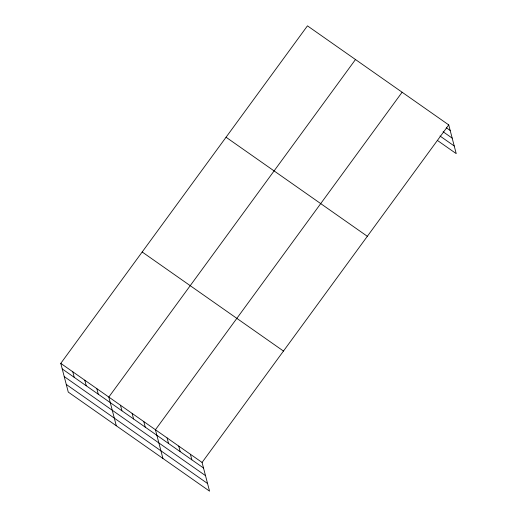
<?xml version="1.0" encoding="UTF-8"?>
<svg xmlns="http://www.w3.org/2000/svg" width="517" height="517" viewBox="0 0 517 517"><rect width="100%" height="100%" fill="white"/><g stroke="black" fill="none" stroke-linecap="round" stroke-linejoin="round"><path stroke-width="0.78" d="M60.78 363.373L202.069 462.444L209.547 491.15L68.263 392.086L60.78 363.373L307.453 25.85L448.737 124.914L456.22 153.627L437.44 140.456M355.489 59.533L108.822 397.056L116.299 425.769M402.116 92.226L155.443 429.75L162.92 458.456M202.069 462.444L448.737 124.914M446.307 127.757L450.191 130.484M443.114 131.764L452.181 138.123M439.98 135.997L454.23 145.988M226.052 137.231L367.335 236.301M142.181 251.992L283.471 351.056M62.234 368.944L203.517 468.008M64.224 376.576L205.507 475.646M66.273 384.448L207.556 483.511M190.411 454.269L191.859 459.833M178.753 446.093L180.207 451.664M167.101 437.925L168.548 443.489M143.784 421.575L145.238 427.145M132.132 413.4L133.58 418.97M120.474 405.231L121.928 410.795M96.808 388.635L98.262 394.206M84.801 380.215L86.249 385.785M72.794 371.794L74.241 377.365"/></g></svg>
